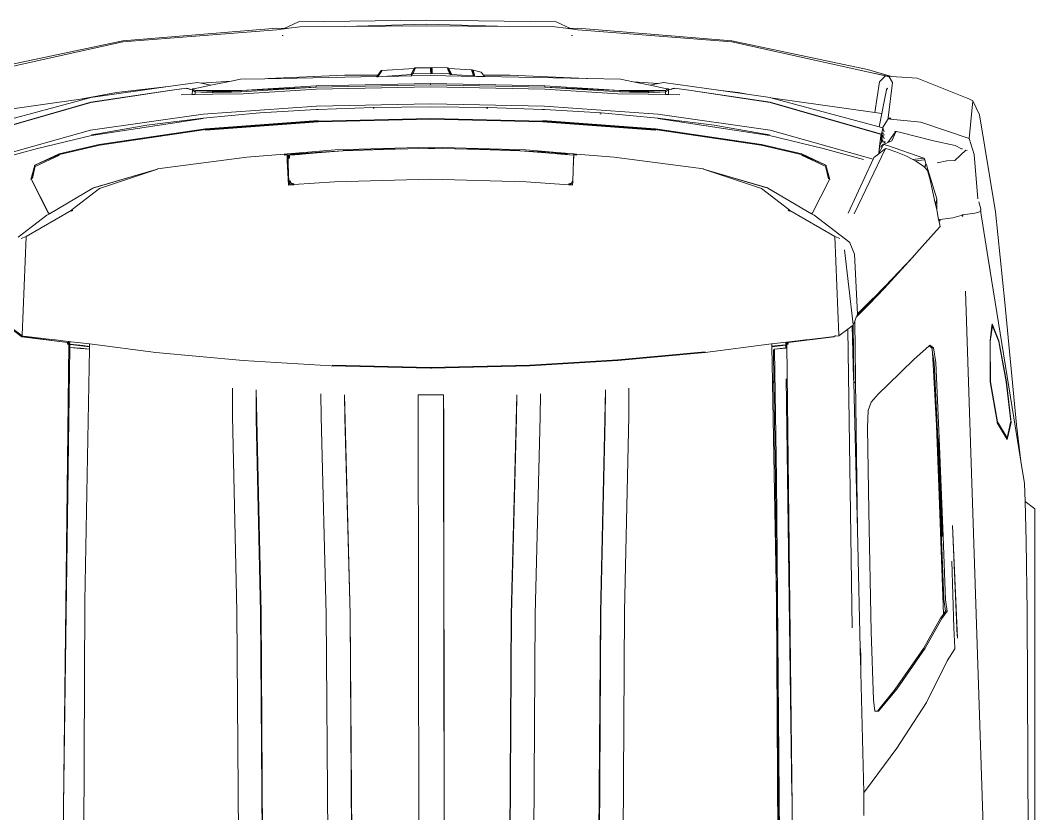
# Model space of a CAD drawing. Header units: millimetres. Extents: x 1010 to 1494, y -119 to 564.
# Drawn here: x 1310.582 to 1312.288, y 443.242 to 444.576 of the extents above; entities that cross this region are included whole.
import ezdxf

# ---------------------------------------------------------------- set-up
doc = ezdxf.new("R2010")
doc.units = ezdxf.units.MM
doc.layers.get('0').update_dxf_attribs({"lineweight": 9})
doc.layers.add('Edges', color=7, linetype='Continuous', lineweight=9)

# ---------------------------------------------------------------- blocks, each defined once
blk = doc.blocks.new('chevy tahoe pl')
at = {"layer": 'Edges'}
for p, q in [((231.787, 80.698), (229.885, 87.296)), ((229.893, 87.296), (231.795, 80.696)), ((230.273, 87.381), (232.064, 80.739)), ((231.982, 81.31), (231.126, 87.269)), ((228.335, 87.083), (230.136, 80.699)), ((233.533, 87.107), (235.371, 78.784)), ((233.73, 86.837), (235.434, 78.784)), ((228.4, 86.225), (229.058, 83.846)), ((218.514, 85.617), (217.878, 84.786)), ((218.568, 85.612), (217.932, 84.772)), ((223.794, 84.998), (225.094, 83.299)), ((217.878, 84.786), (217.551, 82.068)), ((217.829, 84.339), (217.551, 82.068)), ((217.901, 84.507), (217.724, 83.022)), ((217.901, 84.507), (217.829, 84.339)), ((217.832, 84.366), (217.829, 84.339)), ((217.868, 84.657), (217.832, 84.366)), ((217.832, 84.366), (217.903, 84.531)), ((217.868, 84.657), (217.926, 84.721)), ((217.903, 84.531), (217.901, 84.507)), ((217.926, 84.721), (217.903, 84.531)), ((217.932, 84.772), (217.926, 84.721)), ((217.973, 84.772), (223.838, 84.53)), ((223.838, 84.53), (223.704, 84.821)), ((225.381, 81.864), (223.838, 84.53)), ((227.162, 84.185), (225.226, 83.207)), ((225.23, 83.213), (227.16, 84.186)), ((227.16, 84.186), (227.167, 84.189)), ((227.171, 84.189), (227.162, 84.185)), ((227.167, 84.189), (227.207, 84.209)), ((227.167, 84.189), (227.171, 84.189)), ((227.207, 84.209), (228.06, 84.007)), ((227.214, 84.244), (228.06, 84.007)), ((227.918, 84.005), (227.27, 84.157)), ((227.986, 83.989), (227.918, 84.005)), ((228.654, 82.553), (227.986, 83.989)), ((228.023, 83.989), (227.986, 83.989)), ((228.06, 84.007), (228.023, 83.989)), ((228.042, 84.035), (228.06, 84.007)), ((228.06, 84.007), (228.726, 82.577)), ((228.696, 82.543), (228.06, 84.007)), ((229.058, 83.846), (229.828, 80.656)), ((225.094, 83.299), (225.183, 83.147)), ((225.183, 83.147), (225.226, 83.207)), ((225.183, 83.147), (226.702, 80.562)), ((225.198, 83.193), (225.208, 83.198)), ((225.23, 83.213), (225.208, 83.198)), ((225.226, 83.207), (225.208, 83.198)), ((225.226, 83.207), (225.23, 83.213)), ((217.695, 82.792), (217.605, 82.027)), ((217.695, 82.792), (217.724, 83.022)), ((228.696, 82.543), (229.252, 80.164)), ((229.291, 80.19), (228.726, 82.577)), ((190.016, 82.308), (178.874, 82.432)), ((217.425, 81.991), (178.886, 82.452)), ((217.241, 81.937), (190.016, 82.308)), ((217.195, 81.293), (217.241, 81.937)), ((217.209, 81.288), (217.254, 81.937)), ((217.241, 81.937), (217.254, 81.937)), ((217.254, 81.937), (217.418, 81.935)), ((217.325, 81.104), (217.416, 81.89)), ((217.445, 81.934), (217.357, 81.144)), ((217.416, 81.89), (217.421, 81.935)), ((217.418, 81.935), (217.421, 81.935)), ((217.421, 81.935), (217.445, 81.934)), ((217.425, 81.991), (217.435, 82.07)), ((217.428, 81.991), (217.425, 81.991)), ((217.428, 81.991), (217.437, 82.07)), ((217.452, 81.991), (217.428, 81.991)), ((217.435, 82.07), (217.437, 82.07)), ((217.435, 82.07), (217.542, 81.99)), ((217.437, 82.07), (217.461, 82.069)), ((217.445, 81.934), (217.534, 81.932)), ((217.452, 81.991), (217.461, 82.069)), ((217.54, 81.99), (217.452, 81.991)), ((217.461, 82.069), (217.549, 82.068)), ((217.605, 82.027), (217.469, 80.774)), ((217.534, 81.932), (217.542, 81.99)), ((217.54, 81.99), (217.542, 82.01)), ((217.542, 81.99), (217.54, 81.99)), ((217.551, 82.068), (217.542, 81.99)), ((217.542, 82.01), (217.549, 82.068)), ((217.549, 82.068), (217.551, 82.068)), ((217.586, 81.901), (217.595, 81.981)), ((217.615, 82.147), (217.595, 81.981)), ((225.323, 81.837), (225.381, 81.864)), ((225.365, 81.772), (225.381, 81.864)), ((225.423, 81.8), (225.381, 81.864)), ((217.138, 80.77), (217.195, 81.293)), ((217.209, 81.288), (217.152, 80.769)), ((225.365, 81.772), (225.323, 81.837)), ((225.365, 81.772), (225.423, 81.8)), ((225.423, 81.8), (226.686, 80.178)), ((232.369, 79.168), (231.982, 81.31)), ((232.064, 80.739), (231.982, 81.31)), ((202.204, 81.037), (187.112, 81.119)), ((202.204, 81.037), (217.138, 80.77)), ((217.468, 80.765), (216.951, 76.841)), ((217.152, 80.769), (217.138, 80.77)), ((217.284, 80.767), (217.152, 80.769)), ((217.284, 80.767), (217.325, 81.104)), ((217.312, 80.766), (217.284, 80.767)), ((217.312, 80.766), (217.357, 81.144)), ((217.348, 80.766), (217.312, 80.766)), ((217.459, 80.765), (217.348, 80.766)), ((217.468, 80.765), (217.459, 80.765)), ((217.469, 80.774), (217.468, 80.765)), ((229.828, 80.656), (230.821, 74.03)), ((229.938, 80.173), (229.853, 80.656)), ((229.938, 80.173), (229.866, 80.656)), ((231.077, 74.023), (230.136, 80.699)), ((232.483, 76.008), (231.787, 80.698)), ((231.795, 80.696), (232.49, 76.013)), ((232.064, 80.739), (232.076, 80.695)), ((232.723, 76.093), (232.076, 80.695)), ((226.686, 80.178), (227.832, 76.742)), ((227.731, 77.082), (226.702, 80.562)), ((226.717, 80.532), (226.702, 80.562)), ((226.718, 80.53), (226.717, 80.532)), ((227.731, 77.082), (226.718, 80.53)), ((229.252, 80.164), (230.167, 73.86)), ((230.214, 73.889), (229.291, 80.19)), ((229.291, 80.19), (230.21, 73.865)), ((230.433, 77.364), (229.938, 80.173)), ((232.723, 76.093), (232.369, 79.168)), ((235.371, 78.784), (236.086, 69.654)), ((235.434, 78.784), (236.179, 69.654)), ((227.832, 76.742), (227.731, 77.082)), ((230.851, 74.022), (230.433, 77.364)), ((216.949, 76.824), (216.466, 71.654)), ((216.951, 76.841), (216.949, 76.824)), ((227.832, 76.742), (227.832, 76.739)), ((227.833, 76.737), (227.832, 76.739)), ((227.833, 76.735), (227.833, 76.737)), ((227.833, 76.732), (227.833, 76.735)), ((228.539, 71.437), (227.833, 76.732)), ((232.622, 75.016), (232.483, 76.008)), ((232.49, 76.013), (232.63, 75.017)), ((232.967, 74.357), (232.723, 76.093)), ((232.245, 74.667), (232.227, 75.327)), ((232.512, 74.666), (232.245, 74.667)), ((232.25, 74.489), (232.245, 74.667)), ((232.512, 74.666), (232.409, 74.489)), ((232.488, 74.488), (232.591, 74.666)), ((232.517, 74.666), (232.512, 74.666)), ((232.517, 74.666), (232.541, 74.753)), ((232.532, 74.666), (232.517, 74.666)), ((232.599, 74.926), (232.532, 74.666)), ((232.537, 74.666), (232.532, 74.666)), ((232.637, 75.021), (232.537, 74.666)), ((232.591, 74.666), (232.537, 74.666)), ((232.541, 74.753), (232.599, 74.926)), ((232.541, 74.753), (232.572, 74.864)), ((232.572, 74.864), (232.598, 74.958)), ((232.572, 74.864), (232.602, 74.957)), ((232.591, 74.666), (232.597, 74.57)), ((232.592, 74.594), (232.591, 74.666)), ((232.598, 74.958), (232.614, 75.018)), ((232.598, 74.958), (232.602, 74.957)), ((232.599, 74.926), (232.63, 75.017)), ((232.599, 74.926), (232.611, 74.929)), ((232.602, 74.957), (232.622, 75.016)), ((232.614, 75.018), (232.622, 75.016)), ((232.63, 75.017), (232.637, 75.021)), ((232.409, 74.489), (232.25, 74.489)), ((232.279, 73.447), (232.25, 74.489)), ((232.409, 74.489), (232.341, 73.471)), ((232.488, 74.488), (232.409, 74.489)), ((232.421, 73.471), (232.488, 74.488)), ((232.487, 74.372), (232.483, 73.452)), ((232.488, 74.488), (232.487, 74.387)), ((232.489, 74.387), (232.487, 74.387)), ((232.487, 74.387), (232.488, 74.384)), ((232.487, 74.372), (232.488, 74.384)), ((232.597, 74.57), (232.592, 74.594)), ((232.802, 73.566), (232.597, 74.57)), ((232.923, 74.145), (232.802, 73.566)), ((232.967, 74.357), (232.923, 74.145)), ((233.047, 72.371), (232.923, 74.145)), ((230.132, 73.857), (230.128, 73.889)), ((230.638, 67.207), (230.132, 73.857)), ((230.167, 73.86), (230.673, 67.208)), ((230.21, 73.865), (230.716, 67.21)), ((231.156, 70.668), (230.851, 74.022)), ((231.559, 67.304), (231.077, 74.023)), ((232.291, 71.658), (232.279, 73.447)), ((232.341, 73.471), (232.421, 73.471)), ((232.341, 73.471), (232.403, 71.771)), ((232.421, 73.471), (232.403, 71.771)), ((232.482, 71.77), (232.421, 73.471)), ((232.482, 71.77), (232.483, 73.452)), ((233.047, 72.371), (232.802, 73.566)), ((213.163, 72.276), (201.598, 72.026)), ((213.163, 72.276), (214.833, 72.281)), ((233.162, 71.811), (233.047, 72.371)), ((201.598, 72.026), (186.57, 71.923)), ((216.466, 71.654), (216.158, 66.43)), ((232.569, 67.323), (232.291, 71.658)), ((232.482, 71.77), (232.403, 71.771)), ((232.403, 71.771), (232.68, 67.325)), ((232.68, 67.325), (232.482, 71.77)), ((232.759, 67.325), (232.482, 71.77)), ((233.189, 70.359), (233.162, 71.811)), ((228.718, 69.212), (228.539, 71.437)), ((201.528, 70.589), (186.55, 70.486)), ((186.562, 70.519), (201.539, 70.622)), ((201.528, 70.589), (214.726, 70.88)), ((201.539, 70.622), (213.022, 70.874)), ((213.022, 70.874), (214.726, 70.88)), ((231.361, 67.307), (231.156, 70.668)), ((233.203, 70.166), (233.189, 70.359)), ((233.312, 63.73), (233.189, 70.359)), ((233.399, 65.637), (233.203, 70.166)), ((235.766, 69.312), (235.732, 69.313)), ((235.732, 69.305), (235.765, 69.305)), ((235.765, 69.303), (235.732, 69.303)), ((236.181, 68.934), (236.086, 69.654)), ((236.163, 69.335), (236.179, 69.654)), ((236.169, 69.213), (236.163, 69.335)), ((236.567, 68.368), (236.169, 69.213)), ((236.181, 68.934), (236.169, 69.213)), ((226.883, 68.971), (228.338, 69.031)), ((226.892, 68.841), (226.883, 68.971)), ((227.056, 68.956), (226.889, 68.886)), ((226.89, 68.871), (226.904, 68.87)), ((226.904, 68.87), (226.892, 68.841)), ((226.895, 68.784), (226.892, 68.841)), ((226.904, 68.87), (226.895, 68.784)), ((226.903, 68.672), (226.895, 68.784)), ((226.991, 68.798), (226.903, 68.672)), ((226.905, 68.638), (226.903, 68.672)), ((226.904, 68.87), (227.056, 68.956)), ((227.122, 68.939), (226.904, 68.87)), ((226.954, 68.635), (226.905, 68.638)), ((227.068, 66.224), (226.905, 68.638)), ((226.991, 68.798), (226.954, 68.635)), ((226.991, 68.798), (227.122, 68.939)), ((227.131, 68.855), (226.991, 68.798)), ((227.036, 68.949), (227.056, 68.956)), ((227.056, 68.956), (227.268, 68.964)), ((227.122, 68.939), (227.056, 68.956)), ((227.473, 68.954), (227.122, 68.939)), ((227.122, 68.939), (227.131, 68.855)), ((227.584, 68.993), (227.256, 68.979)), ((227.587, 68.987), (227.261, 68.973)), ((227.414, 68.972), (227.268, 68.964)), ((227.372, 68.967), (227.268, 68.964)), ((227.272, 68.96), (227.372, 68.967)), ((227.414, 68.972), (227.372, 68.967)), ((227.598, 68.97), (227.372, 68.967)), ((227.414, 68.972), (228.241, 69.008)), ((227.473, 68.954), (228.253, 68.983)), ((228.056, 69.014), (228.044, 69.013)), ((228.234, 69.022), (228.056, 69.014)), ((228.184, 69.014), (228.057, 69.008)), ((228.105, 68.99), (228.157, 68.994)), ((228.237, 69.016), (228.184, 69.014)), ((228.237, 69.016), (228.234, 69.022)), ((228.234, 69.022), (228.339, 69.021)), ((228.339, 69.021), (228.237, 69.016)), ((228.241, 69.008), (228.237, 69.016)), ((228.34, 69.013), (228.241, 69.008)), ((228.253, 68.983), (228.248, 68.993)), ((228.344, 68.987), (228.253, 68.983)), ((228.338, 69.031), (228.421, 69.035)), ((228.338, 69.031), (228.339, 69.021)), ((228.339, 69.021), (228.362, 69.022)), ((228.339, 69.021), (228.34, 69.013)), ((228.366, 69.014), (228.34, 69.013)), ((228.343, 68.992), (228.344, 68.987)), ((228.379, 68.988), (228.344, 68.987)), ((228.421, 69.035), (228.362, 69.022)), ((228.366, 69.014), (228.362, 69.022)), ((228.362, 69.022), (228.388, 69.015)), ((228.417, 69.016), (228.366, 69.014)), ((228.379, 68.988), (228.377, 68.992)), ((228.392, 69.015), (228.379, 69.033)), ((228.438, 68.99), (228.379, 68.988)), ((228.411, 68.989), (228.409, 68.992)), ((228.418, 69.016), (228.416, 69.035)), ((228.595, 69.025), (228.417, 69.016)), ((228.437, 69.008), (228.417, 69.016)), ((228.42, 68.99), (228.42, 68.992)), ((228.421, 69.035), (228.436, 69.035)), ((228.424, 69.013), (228.595, 69.025)), ((228.424, 68.99), (228.424, 68.992)), ((228.427, 69.012), (228.431, 69.035)), ((228.436, 69.035), (228.446, 69.036)), ((228.437, 69.008), (228.436, 69.035)), ((228.451, 69.002), (228.437, 69.008)), ((228.438, 68.99), (228.438, 68.992)), ((228.475, 68.992), (228.438, 68.99)), ((228.539, 68.999), (228.442, 69.005)), ((228.446, 69.036), (228.474, 69.037)), ((228.446, 69.036), (228.451, 69.002)), ((228.475, 68.992), (228.451, 69.002)), ((228.485, 68.986), (228.46, 69.036)), ((228.466, 68.992), (228.467, 68.991)), ((228.474, 69.037), (228.669, 69.045)), ((228.474, 69.037), (228.479, 68.985)), ((228.475, 68.992), (228.595, 69.025)), ((228.653, 68.999), (228.475, 68.992)), ((228.475, 68.984), (228.475, 68.992)), ((228.475, 68.989), (228.485, 68.986)), ((228.479, 68.985), (228.475, 68.984)), ((228.48, 68.897), (228.475, 68.984)), ((228.485, 68.986), (228.479, 68.985)), ((228.479, 68.985), (228.486, 68.897)), ((228.48, 68.897), (228.653, 68.999)), ((228.486, 68.897), (228.48, 68.897)), ((228.484, 69.037), (228.485, 68.986)), ((228.485, 68.986), (228.498, 69.015)), ((228.496, 68.898), (228.485, 68.986)), ((228.512, 68.923), (228.485, 68.986)), ((228.496, 68.898), (228.486, 68.897)), ((228.584, 68.9), (228.496, 68.898)), ((228.539, 68.999), (228.595, 69.025)), ((228.539, 68.999), (228.581, 68.962)), ((228.581, 68.962), (228.595, 69.025)), ((228.623, 68.968), (228.581, 68.962)), ((228.584, 68.9), (228.581, 68.962)), ((228.581, 68.962), (228.604, 68.901)), ((228.604, 68.901), (228.584, 68.9)), ((228.653, 68.999), (228.595, 69.025)), ((228.681, 68.942), (228.595, 69.025)), ((228.623, 68.968), (228.595, 69.025)), ((228.632, 68.901), (228.604, 68.901)), ((228.681, 68.942), (228.623, 68.968)), ((228.623, 68.968), (228.632, 68.901)), ((228.657, 68.902), (228.632, 68.901)), ((228.657, 68.902), (228.653, 68.999)), ((228.684, 68.848), (228.653, 68.999)), ((228.681, 68.942), (228.653, 68.999)), ((228.718, 69.212), (228.656, 69.207)), ((228.669, 69.051), (228.656, 69.207)), ((228.669, 68.664), (228.657, 68.902)), ((228.684, 68.848), (228.657, 68.902)), ((228.669, 69.045), (228.718, 69.212)), ((228.669, 69.051), (228.731, 69.05)), ((228.669, 69.045), (228.669, 69.051)), ((228.669, 69.045), (228.731, 69.05)), ((228.676, 68.582), (228.669, 68.664)), ((228.684, 68.848), (228.681, 68.942)), ((228.703, 68.768), (228.681, 68.942)), ((228.726, 68.496), (228.703, 68.768)), ((228.706, 68.578), (228.703, 68.768)), ((228.718, 69.212), (228.731, 69.05)), ((228.731, 69.05), (228.792, 68.3)), ((236.265, 68.296), (236.181, 68.934)), ((228.676, 68.582), (228.677, 68.581)), ((228.698, 68.3), (228.676, 68.582)), ((228.688, 68.48), (228.685, 68.465)), ((228.694, 68.417), (228.688, 68.419)), ((228.699, 68.364), (228.691, 68.386)), ((228.693, 68.579), (228.706, 68.578)), ((228.706, 68.578), (228.696, 68.527)), ((228.698, 68.3), (228.706, 68.3)), ((228.709, 68.16), (228.698, 68.3)), ((228.699, 68.287), (228.707, 68.287)), ((228.716, 68.411), (228.704, 68.414)), ((228.73, 68.432), (228.706, 68.578)), ((228.714, 68.221), (228.706, 68.191)), ((228.719, 68.316), (228.709, 68.34)), ((228.72, 68.161), (228.709, 68.161)), ((228.709, 68.16), (228.796, 67.268)), ((228.712, 68.3), (228.719, 68.3)), ((228.713, 68.287), (228.719, 68.286)), ((228.72, 68.246), (228.716, 68.231)), ((228.722, 68.161), (228.721, 68.161)), ((228.726, 68.496), (228.73, 68.432)), ((228.732, 68.406), (228.727, 68.408)), ((228.734, 68.406), (228.73, 68.432)), ((228.733, 68.367), (228.734, 68.381)), ((228.738, 68.357), (228.734, 68.406)), ((228.734, 68.398), (228.734, 68.406)), ((228.738, 68.357), (228.741, 68.3)), ((228.74, 68.3), (228.741, 68.3)), ((228.741, 68.3), (228.748, 68.243)), ((228.743, 68.3), (228.792, 68.3)), ((228.748, 68.243), (228.754, 68.18)), ((228.754, 68.18), (228.75, 68.174)), ((228.841, 67.129), (228.754, 68.18)), ((228.792, 68.3), (228.811, 68.06)), ((228.812, 68.05), (228.811, 68.06)), ((228.961, 66.195), (228.812, 68.05)), ((236.265, 68.296), (236.284, 65.62)), ((236.567, 68.368), (236.654, 60.776)), ((213.141, 67.018), (201.426, 66.718)), ((213.141, 67.018), (214.5, 67.036)), ((228.796, 67.268), (228.902, 65.74)), ((228.919, 65.725), (228.841, 67.129)), ((230.796, 60.54), (230.638, 67.207)), ((230.673, 67.208), (230.831, 60.54)), ((231.363, 67.286), (231.361, 67.307)), ((231.365, 67.192), (231.363, 67.286)), ((231.481, 63.942), (231.365, 67.192)), ((231.697, 60.54), (231.559, 67.304)), ((232.707, 60.54), (232.569, 67.323)), ((232.759, 67.325), (232.68, 67.325)), ((232.68, 67.325), (232.818, 60.54)), ((232.897, 60.54), (232.759, 67.325)), ((201.426, 66.718), (186.58, 66.623)), ((216.158, 66.43), (216.024, 60.539)), ((216.065, 60.539), (216.199, 66.379)), ((227.232, 60.539), (227.068, 66.224)), ((201.388, 65.294), (214.443, 65.631)), ((201.401, 65.311), (213.087, 65.613)), ((213.087, 65.613), (214.443, 65.631)), ((228.902, 65.74), (228.998, 63.331)), ((228.921, 65.716), (228.919, 65.725)), ((228.919, 65.725), (228.986, 63.884)), ((228.921, 65.716), (228.986, 63.884)), ((229.12, 60.539), (228.961, 66.195)), ((233.399, 65.637), (233.399, 63.667)), ((236.42, 60.776), (236.284, 65.62)), ((236.284, 65.62), (236.317, 60.776)), ((201.388, 65.294), (186.576, 65.2)), ((186.589, 65.218), (201.401, 65.311)), ((229.006, 63.334), (228.986, 63.884)), ((231.442, 63.874), (231.44, 63.942)), ((231.52, 60.54), (231.481, 63.942)), ((229.021, 61.908), (228.998, 63.331)), ((229.009, 63.062), (229.005, 63.333)), ((229.009, 63.062), (229.006, 63.334)), ((233.292, 63.669), (233.296, 63.707)), ((233.305, 63.671), (233.292, 63.669)), ((233.297, 63.715), (233.294, 63.715)), ((233.295, 63.724), (233.297, 63.715)), ((233.297, 63.715), (233.296, 63.707)), ((233.668, 63.47), (233.297, 63.715)), ((233.297, 63.715), (233.305, 63.671)), ((233.297, 63.715), (233.666, 63.448)), ((233.304, 63.736), (233.312, 63.73)), ((233.305, 63.671), (233.444, 61.683)), ((233.665, 63.426), (233.305, 63.671)), ((233.305, 63.671), (233.666, 63.448)), ((233.312, 63.73), (233.399, 63.667)), ((233.399, 63.667), (233.668, 63.47)), ((233.666, 63.448), (233.665, 63.426)), ((233.674, 63.419), (233.665, 63.426)), ((233.668, 63.47), (233.666, 63.448)), ((233.666, 63.448), (233.673, 63.443)), ((233.673, 63.443), (233.668, 63.47)), ((233.679, 63.416), (233.673, 63.443)), ((233.673, 63.443), (233.674, 63.419)), ((233.679, 63.416), (233.674, 63.419)), ((233.796, 61.512), (233.679, 63.416)), ((229.046, 60.673), (229.009, 63.062)), ((233.35, 61.667), (233.322, 63.17)), ((229.021, 61.908), (229.016, 62.307)), ((229.043, 60.48), (229.021, 61.908)), ((233.35, 61.667), (233.379, 61.652)), ((233.37, 60.54), (233.35, 61.667)), ((233.382, 61.653), (233.35, 61.667)), ((233.399, 61.668), (233.36, 61.688)), ((233.399, 61.668), (233.399, 61.659)), ((233.411, 61.663), (233.399, 61.668)), ((233.444, 61.683), (233.431, 61.67)), ((233.431, 61.67), (233.448, 61.66)), ((233.444, 61.683), (233.69, 61.563)), ((233.444, 61.683), (233.448, 61.66)), ((233.561, 61.616), (233.444, 61.683)), ((233.448, 61.66), (233.475, 61.646)), ((233.448, 61.66), (233.474, 61.66)), ((233.453, 61.642), (233.448, 61.66)), ((233.476, 61.63), (233.453, 61.642)), ((233.46, 61.611), (233.453, 61.642)), ((233.478, 61.612), (233.458, 61.621)), ((233.46, 61.611), (233.479, 61.602)), ((233.467, 61.582), (233.46, 61.611)), ((233.467, 61.582), (233.48, 61.585)), ((233.467, 61.582), (233.48, 61.576)), ((233.474, 61.66), (233.475, 61.646)), ((233.474, 61.66), (233.691, 61.55)), ((233.475, 61.646), (233.476, 61.63)), ((233.476, 61.63), (233.479, 61.602)), ((233.479, 61.602), (233.48, 61.585)), ((233.48, 61.585), (233.831, 61.432)), ((233.48, 61.585), (233.48, 61.576)), ((233.48, 61.576), (233.505, 60.526)), ((233.69, 61.563), (233.691, 61.55)), ((233.69, 61.563), (233.74, 61.539)), ((233.691, 61.55), (233.741, 61.525)), ((233.741, 61.525), (233.74, 61.539)), ((233.74, 61.539), (233.779, 61.52)), ((233.741, 61.525), (233.78, 61.504)), ((233.78, 61.504), (233.779, 61.52)), ((233.779, 61.52), (233.796, 61.512)), ((233.78, 61.504), (233.796, 61.497)), ((233.796, 61.497), (233.796, 61.512)), ((233.798, 61.496), (233.796, 61.512)), ((233.796, 61.497), (233.826, 61.481)), ((233.831, 61.432), (233.826, 61.481)), ((233.831, 61.432), (233.837, 60.528)), ((186.592, 61.222), (214.446, 61.277)), ((214.443, 59.763), (214.446, 61.277)), ((216.025, 60.475), (216.024, 60.539)), ((216.025, 60.475), (216.158, 54.649)), ((216.199, 54.664), (216.065, 60.539)), ((227.068, 54.855), (227.232, 60.539)), ((228.961, 54.884), (229.12, 60.539)), ((229.046, 60.287), (229.009, 57.898)), ((229.043, 60.48), (229.021, 59.052)), ((229.046, 60.653), (229.046, 60.673)), ((229.046, 60.653), (229.049, 60.48)), ((229.051, 60.48), (229.046, 60.653)), ((229.049, 60.48), (229.046, 60.307)), ((229.051, 60.48), (229.046, 60.307)), ((229.046, 60.307), (229.046, 60.287)), ((230.638, 53.872), (230.796, 60.54)), ((230.831, 60.54), (230.673, 53.871)), ((231.481, 57.137), (231.52, 60.54)), ((231.559, 53.775), (231.697, 60.54)), ((232.569, 53.756), (232.707, 60.54)), ((232.818, 60.54), (232.68, 53.754)), ((232.759, 53.754), (232.897, 60.54)), ((232.897, 60.54), (232.818, 60.54)), ((232.902, 60.54), (232.897, 60.54)), ((233.32, 57.81), (233.37, 60.54)), ((233.492, 60.437), (233.47, 59.439)), ((233.49, 60.437), (233.47, 59.439)), ((233.505, 60.437), (233.485, 59.445)), ((233.491, 60.517), (233.49, 60.437)), ((233.705, 60.474), (233.49, 60.453)), ((233.49, 60.437), (233.492, 60.437)), ((233.492, 60.523), (233.491, 60.517)), ((233.689, 60.515), (233.491, 60.517)), ((233.491, 60.493), (233.714, 60.515)), ((233.705, 60.474), (233.491, 60.477)), ((233.492, 60.523), (233.505, 60.526)), ((233.492, 60.523), (233.492, 60.443)), ((233.505, 60.446), (233.492, 60.443)), ((233.492, 60.443), (233.492, 60.437)), ((233.492, 60.437), (233.505, 60.437)), ((233.505, 60.526), (233.689, 60.527)), ((233.505, 60.526), (233.837, 60.488)), ((233.505, 60.526), (233.505, 60.486)), ((233.837, 60.488), (233.505, 60.446)), ((233.837, 60.488), (233.505, 60.486)), ((233.505, 60.486), (233.505, 60.446)), ((233.7, 60.447), (233.505, 60.446)), ((233.505, 60.446), (233.505, 60.437)), ((233.689, 60.527), (233.689, 60.515)), ((233.689, 60.527), (233.714, 60.527)), ((233.714, 60.515), (233.689, 60.515)), ((233.689, 60.515), (233.689, 60.509)), ((233.689, 60.509), (233.718, 60.509)), ((233.689, 60.509), (233.689, 60.469)), ((233.7, 60.447), (233.689, 60.469)), ((233.798, 60.447), (233.7, 60.447)), ((233.705, 60.474), (233.714, 60.515)), ((233.705, 60.447), (233.705, 60.474)), ((233.714, 60.527), (233.819, 60.528)), ((233.714, 60.527), (233.714, 60.515)), ((233.718, 60.513), (233.714, 60.515)), ((233.798, 60.447), (233.799, 60.45)), ((233.837, 60.448), (233.798, 60.447)), ((233.799, 60.45), (233.819, 60.49)), ((233.799, 60.45), (233.837, 60.45)), ((233.819, 60.528), (233.819, 60.49)), ((233.819, 60.528), (233.837, 60.528)), ((233.833, 59.544), (233.85, 60.448)), ((233.837, 60.528), (233.837, 60.488)), ((233.837, 60.488), (233.85, 60.448)), ((233.837, 60.448), (233.837, 60.45)), ((233.837, 60.45), (233.85, 60.448)), ((233.85, 60.448), (233.837, 60.448)), ((236.284, 55.867), (236.42, 60.776)), ((236.317, 60.776), (236.284, 55.867)), ((236.654, 60.776), (236.567, 53.082)), ((181.679, 59.717), (212.788, 59.749)), ((213.087, 59.758), (186.589, 59.72)), ((212.788, 59.749), (214.443, 59.763)), ((213.087, 59.758), (214.443, 59.763)), ((229.021, 59.052), (228.998, 57.629)), ((229.016, 58.653), (229.021, 59.052)), ((233.447, 59.28), (233.362, 58.04)), ((233.438, 59.316), (233.434, 59.288)), ((233.447, 59.28), (233.434, 59.288)), ((233.441, 59.343), (233.438, 59.316)), ((233.438, 59.316), (233.453, 59.323)), ((233.441, 59.343), (233.481, 59.357)), ((233.442, 59.351), (233.441, 59.343)), ((233.469, 59.365), (233.442, 59.351)), ((233.443, 59.36), (233.442, 59.351)), ((233.469, 59.365), (233.443, 59.36)), ((233.447, 59.28), (233.799, 59.457)), ((233.453, 59.323), (233.447, 59.28)), ((233.454, 59.33), (233.453, 59.323)), ((233.454, 59.33), (233.48, 59.343)), ((233.48, 59.335), (233.454, 59.33)), ((233.47, 59.439), (233.469, 59.385)), ((233.469, 59.385), (233.484, 59.391)), ((233.483, 59.387), (233.469, 59.365)), ((233.469, 59.385), (233.469, 59.365)), ((233.482, 59.369), (233.469, 59.365)), ((233.47, 59.439), (233.485, 59.445)), ((233.802, 59.484), (233.48, 59.335)), ((233.481, 59.357), (233.48, 59.343)), ((233.48, 59.343), (233.48, 59.335)), ((233.482, 59.369), (233.481, 59.357)), ((233.483, 59.387), (233.482, 59.369)), ((233.483, 59.387), (233.697, 59.483)), ((233.483, 59.387), (233.619, 59.43)), ((233.484, 59.391), (233.483, 59.387)), ((233.485, 59.445), (233.484, 59.391)), ((233.695, 59.464), (233.619, 59.43)), ((233.619, 59.43), (233.695, 59.454)), ((233.697, 59.483), (233.695, 59.464)), ((233.695, 59.454), (233.744, 59.47)), ((233.695, 59.464), (233.695, 59.454)), ((233.697, 59.483), (233.746, 59.505)), ((233.711, 58.102), (233.799, 59.457)), ((233.744, 59.47), (233.746, 59.505)), ((233.744, 59.47), (233.751, 59.472)), ((233.746, 59.505), (233.786, 59.523)), ((233.751, 59.472), (233.784, 59.488)), ((233.751, 59.472), (233.803, 59.488)), ((233.784, 59.488), (233.786, 59.523)), ((233.784, 59.488), (233.804, 59.497)), ((233.786, 59.523), (233.802, 59.53)), ((233.799, 59.457), (233.802, 59.484)), ((233.802, 59.53), (233.803, 59.531)), ((233.802, 59.53), (233.804, 59.497)), ((233.83, 59.497), (233.802, 59.484)), ((233.803, 59.531), (233.828, 59.542)), ((233.803, 59.531), (233.804, 59.497)), ((233.803, 59.488), (233.804, 59.497)), ((233.803, 59.488), (233.83, 59.497)), ((233.804, 59.497), (233.83, 59.497)), ((233.828, 59.542), (233.833, 59.544)), ((233.828, 59.542), (233.83, 59.497)), ((233.83, 59.497), (233.833, 59.544)), ((229.005, 57.626), (229.009, 57.898)), ((229.009, 57.898), (229.006, 57.626)), ((233.311, 57.341), (233.32, 57.81)), ((233.347, 57.913), (233.32, 57.81)), ((233.336, 57.934), (233.349, 58.042)), ((233.347, 57.913), (233.336, 57.934)), ((233.701, 58.014), (233.347, 57.913)), ((233.354, 57.976), (233.347, 57.913)), ((233.362, 58.04), (233.349, 58.042)), ((233.591, 58.06), (233.354, 57.976)), ((233.354, 57.976), (233.706, 58.058)), ((233.362, 58.04), (233.354, 57.976)), ((233.354, 57.976), (233.587, 58.001)), ((233.573, 57.522), (233.701, 58.014)), ((233.591, 58.06), (233.587, 58.001)), ((233.587, 58.001), (233.626, 58.006)), ((233.649, 58.08), (233.591, 58.06)), ((233.628, 58.028), (233.626, 58.006)), ((233.626, 58.006), (233.629, 58.006)), ((233.629, 58.006), (233.649, 58.08)), ((233.629, 58.006), (233.669, 58.01)), ((233.692, 58.096), (233.649, 58.08)), ((233.669, 58.01), (233.692, 58.096)), ((233.669, 58.01), (233.701, 58.014)), ((233.7, 58.098), (233.692, 58.096)), ((233.711, 58.102), (233.7, 58.098)), ((233.7, 58.098), (233.701, 58.014)), ((233.701, 58.014), (233.706, 58.058)), ((233.706, 58.058), (233.711, 58.102)), ((228.998, 57.629), (228.902, 55.219)), ((229.006, 57.626), (228.986, 57.076)), ((231.44, 57.137), (231.442, 57.205)), ((233.198, 51.224), (233.311, 57.341)), ((233.311, 57.341), (233.399, 57.401)), ((233.399, 57.401), (233.573, 57.522)), ((233.399, 57.401), (233.399, 55.814)), ((228.919, 55.235), (228.986, 57.076)), ((228.921, 55.244), (228.986, 57.076)), ((231.365, 53.887), (231.481, 57.137)), ((186.576, 55.844), (201.388, 55.749)), ((201.401, 55.732), (186.589, 55.826)), ((201.388, 55.749), (214.443, 55.412)), ((213.087, 55.431), (201.401, 55.732)), ((214.443, 55.412), (213.087, 55.431)), ((233.203, 51.284), (233.399, 55.814)), ((236.284, 55.867), (236.265, 53.154)), ((227.068, 54.855), (226.897, 52.322)), ((228.902, 55.219), (228.796, 53.692)), ((228.961, 54.884), (228.812, 53.029)), ((228.919, 55.235), (228.849, 53.984)), ((228.921, 55.244), (228.919, 55.235)), ((186.58, 54.42), (201.426, 54.325)), ((201.426, 54.325), (213.141, 54.026)), ((216.158, 54.649), (216.467, 49.425)), ((216.507, 49.426), (216.2, 54.65)), ((228.879, 54.633), (228.884, 54.738)), ((214.5, 54.007), (213.141, 54.026)), ((228.709, 52.797), (228.796, 53.692)), ((228.782, 53.118), (228.842, 53.839)), ((228.842, 53.839), (228.849, 53.984)), ((230.132, 47.222), (230.638, 53.872)), ((230.673, 53.871), (230.167, 47.219)), ((230.716, 53.869), (230.21, 47.214)), ((231.077, 47.056), (231.559, 53.775)), ((231.156, 50.411), (231.361, 53.772)), ((231.361, 53.772), (231.363, 53.793)), ((231.363, 53.793), (231.365, 53.887)), ((232.291, 49.421), (232.569, 53.756)), ((232.68, 53.754), (232.403, 49.308)), ((232.482, 49.309), (232.68, 53.754)), ((232.482, 49.309), (232.759, 53.754)), ((232.68, 53.754), (232.759, 53.754)), ((228.755, 52.8), (228.781, 53.103)), ((228.781, 53.103), (228.782, 53.118)), ((228.792, 52.779), (228.811, 53.019)), ((228.811, 53.019), (228.812, 53.029)), ((236.169, 52.237), (236.567, 53.082)), ((236.181, 52.516), (236.265, 53.154)), ((228.709, 52.797), (228.669, 52.284)), ((228.717, 52.727), (228.716, 52.729)), ((228.722, 52.8), (228.72, 52.799)), ((228.722, 52.779), (228.72, 52.779)), ((228.725, 52.461), (228.722, 52.412)), ((228.725, 52.461), (228.73, 52.504)), ((228.73, 52.504), (228.738, 52.603)), ((228.731, 52.029), (228.792, 52.779)), ((228.738, 52.603), (228.748, 52.717)), ((228.748, 52.764), (228.755, 52.8)), ((228.754, 52.78), (228.748, 52.717)), ((228.754, 52.78), (228.749, 52.779)), ((228.755, 52.8), (228.751, 52.8)), ((228.754, 52.78), (228.755, 52.8)), ((228.792, 52.779), (228.754, 52.78)), ((236.086, 51.796), (236.181, 52.516)), ((236.169, 52.237), (236.181, 52.516)), ((226.883, 52.116), (226.884, 52.12)), ((226.883, 52.116), (226.893, 52.116)), ((226.883, 52.114), (226.883, 52.116)), ((226.895, 52.111), (226.883, 52.114)), ((226.883, 52.108), (226.883, 52.114)), ((226.897, 52.107), (226.883, 52.108)), ((226.884, 52.122), (226.885, 52.135)), ((226.884, 52.122), (226.89, 52.122)), ((226.884, 52.12), (226.884, 52.122)), ((226.884, 52.12), (226.893, 52.116)), ((226.885, 52.135), (226.891, 52.223)), ((226.89, 52.122), (226.885, 52.135)), ((226.89, 52.122), (226.901, 52.121)), ((226.893, 52.116), (226.89, 52.122)), ((226.891, 52.223), (226.896, 52.299)), ((226.891, 52.223), (226.901, 52.121)), ((226.893, 52.116), (226.902, 52.112)), ((226.893, 52.116), (226.902, 52.116)), ((226.895, 52.111), (226.893, 52.116)), ((226.902, 52.11), (226.895, 52.111)), ((226.897, 52.107), (226.895, 52.111)), ((226.896, 52.299), (226.897, 52.322)), ((226.991, 52.162), (226.896, 52.299)), ((226.954, 52.325), (226.897, 52.322)), ((226.903, 52.107), (226.897, 52.107)), ((226.901, 52.121), (226.902, 52.116)), ((226.902, 52.116), (226.902, 52.112)), ((226.902, 52.112), (226.902, 52.11)), ((226.902, 52.11), (226.903, 52.107)), ((227.048, 52.101), (226.903, 52.107)), ((226.954, 52.325), (226.991, 52.162)), ((226.991, 52.162), (227.131, 52.104)), ((226.991, 52.162), (227.048, 52.101)), ((227.13, 52.098), (227.048, 52.101)), ((227.131, 52.104), (227.13, 52.098)), ((227.13, 52.098), (228.338, 52.048)), ((228.111, 52.063), (228.234, 52.057)), ((228.251, 52.057), (228.234, 52.057)), ((228.339, 52.053), (228.338, 52.048)), ((228.421, 52.044), (228.338, 52.048)), ((228.379, 52.046), (228.383, 52.051)), ((228.391, 52.051), (228.421, 52.044)), ((228.416, 52.044), (228.417, 52.049)), ((228.436, 52.044), (228.421, 52.044)), ((228.431, 52.044), (228.43, 52.049)), ((228.436, 52.044), (228.436, 52.049)), ((228.446, 52.043), (228.436, 52.044)), ((228.446, 52.048), (228.446, 52.043)), ((228.474, 52.042), (228.446, 52.043)), ((228.46, 52.043), (228.462, 52.047)), ((228.475, 52.047), (228.474, 52.042)), ((228.489, 52.041), (228.474, 52.042)), ((228.48, 52.047), (228.656, 52.039)), ((228.48, 52.047), (228.489, 52.041)), ((228.484, 52.046), (228.484, 52.042)), ((228.669, 52.034), (228.489, 52.041)), ((228.539, 49.642), (228.718, 51.867)), ((228.669, 52.284), (228.656, 52.039)), ((228.656, 52.039), (228.683, 52.095)), ((228.656, 52.039), (228.656, 52.035)), ((228.656, 51.872), (228.667, 52.003)), ((228.656, 51.872), (228.718, 51.867)), ((228.664, 51.974), (228.68, 52.007)), ((228.68, 52.007), (228.666, 51.995)), ((228.667, 52.003), (228.669, 52.028)), ((228.68, 52.007), (228.667, 52.003)), ((228.731, 52.029), (228.669, 52.034)), ((228.669, 52.028), (228.669, 52.034)), ((228.718, 51.867), (228.669, 52.034)), ((228.681, 52.028), (228.669, 52.028)), ((228.669, 52.028), (228.669, 52.026)), ((228.683, 52.095), (228.671, 52.037)), ((228.681, 52.028), (228.68, 52.007)), ((228.68, 52.007), (228.683, 52.028)), ((228.683, 52.028), (228.681, 52.028)), ((228.683, 52.095), (228.682, 52.067)), ((228.731, 52.029), (228.683, 52.028)), ((228.731, 52.029), (228.718, 51.867)), ((236.086, 51.796), (235.371, 42.666)), ((236.179, 51.796), (235.434, 42.666)), ((235.732, 52.148), (235.765, 52.147)), ((235.765, 52.145), (235.732, 52.146)), ((235.732, 52.138), (235.766, 52.138)), ((236.163, 52.116), (236.169, 52.237)), ((236.179, 51.796), (236.163, 52.116)), ((233.162, 49.268), (233.198, 51.224)), ((233.198, 51.224), (233.203, 51.284)), ((186.55, 50.558), (201.528, 50.454)), ((201.539, 50.421), (186.562, 50.524)), ((201.528, 50.454), (214.726, 50.163)), ((213.022, 50.169), (201.539, 50.421)), ((214.726, 50.163), (213.022, 50.169)), ((230.851, 47.057), (231.156, 50.411)), ((231.106, 50.411), (231.112, 50.495)), ((216.467, 49.425), (216.951, 44.238)), ((216.99, 44.238), (216.508, 49.423)), ((227.833, 44.346), (228.539, 49.642)), ((232.279, 47.632), (232.291, 49.421)), ((186.57, 49.121), (201.598, 49.017)), ((201.598, 49.017), (213.163, 48.767)), ((214.833, 48.763), (213.163, 48.767)), ((232.403, 49.308), (232.341, 47.608)), ((232.403, 49.308), (232.482, 49.309)), ((232.403, 49.308), (232.421, 47.608)), ((232.421, 47.608), (232.482, 49.309)), ((232.483, 47.627), (232.482, 49.309)), ((233.008, 48.514), (233.162, 49.268)), ((232.802, 47.513), (233.008, 48.514)), ((232.903, 47.029), (233.008, 48.514)), ((232.25, 46.59), (232.279, 47.632)), ((232.341, 47.608), (232.409, 46.59)), ((232.421, 47.608), (232.341, 47.608)), ((232.488, 46.591), (232.421, 47.608)), ((232.483, 47.627), (232.487, 46.707)), ((230.167, 47.219), (229.252, 40.915)), ((230.21, 47.214), (229.291, 40.889)), ((229.291, 40.889), (230.214, 47.19)), ((230.821, 47.049), (229.828, 40.423)), ((230.128, 47.19), (230.132, 47.222)), ((230.136, 40.38), (231.077, 47.056)), ((230.433, 43.715), (230.851, 47.057)), ((232.597, 46.509), (232.802, 47.513)), ((232.802, 47.513), (232.903, 47.029)), ((232.903, 47.029), (232.967, 46.722)), ((232.227, 45.752), (232.245, 46.412)), ((232.245, 46.412), (232.25, 46.59)), ((232.245, 46.412), (232.512, 46.413)), ((232.25, 46.59), (232.409, 46.59)), ((232.409, 46.59), (232.488, 46.591)), ((232.409, 46.59), (232.512, 46.413)), ((232.488, 46.695), (232.487, 46.707)), ((232.967, 46.722), (232.488, 43.314)), ((232.488, 46.695), (232.488, 46.591)), ((232.519, 46.537), (232.488, 46.591)), ((232.512, 46.413), (232.517, 46.413)), ((232.541, 46.326), (232.517, 46.413)), ((232.517, 46.413), (232.532, 46.413)), ((232.519, 46.537), (232.52, 46.558)), ((232.542, 46.498), (232.519, 46.537)), ((232.532, 46.413), (232.599, 46.153)), ((232.532, 46.413), (232.537, 46.413)), ((232.537, 46.413), (232.591, 46.413)), ((232.637, 46.058), (232.537, 46.413)), ((232.542, 46.498), (232.551, 46.526)), ((232.591, 46.413), (232.542, 46.498)), ((232.597, 46.509), (232.591, 46.413)), ((232.591, 46.413), (232.592, 46.485)), ((232.592, 46.485), (232.597, 46.509)), ((232.483, 45.071), (232.622, 46.063)), ((232.63, 46.062), (232.49, 45.066)), ((232.599, 46.153), (232.541, 46.326)), ((232.572, 46.215), (232.541, 46.326)), ((232.602, 46.123), (232.572, 46.215)), ((232.598, 46.121), (232.572, 46.215)), ((232.602, 46.123), (232.598, 46.121)), ((232.614, 46.061), (232.598, 46.121)), ((232.63, 46.062), (232.599, 46.153)), ((232.611, 46.15), (232.599, 46.153)), ((232.622, 46.063), (232.602, 46.123)), ((232.622, 46.063), (232.614, 46.061)), ((232.637, 46.058), (232.63, 46.062)), ((231.787, 40.381), (232.483, 45.071)), ((232.49, 45.066), (231.795, 40.383)), ((216.951, 44.238), (217.469, 40.305)), ((227.832, 44.337), (226.686, 40.901)), ((226.702, 40.517), (227.731, 43.996)), ((227.731, 43.996), (226.718, 40.549)), ((227.731, 43.996), (227.832, 44.337)), ((227.832, 44.34), (227.833, 44.342)), ((227.832, 44.34), (227.832, 44.337)), ((227.833, 44.344), (227.833, 44.346)), ((227.833, 44.342), (227.833, 44.344)), ((229.938, 40.906), (230.433, 43.715)), ((232.25, 41.626), (232.488, 43.314)), ((232.369, 42.282), (232.488, 43.314)), ((232.25, 41.626), (232.369, 42.282)), ((235.371, 42.666), (233.533, 34.344)), ((235.434, 42.666), (233.73, 34.613)), ((232.076, 40.384), (232.25, 41.626)), ((226.702, 40.517), (225.183, 37.932)), ((226.686, 40.901), (225.423, 39.279)), ((226.717, 40.547), (226.702, 40.517)), ((226.717, 40.547), (226.718, 40.549)), ((230.136, 40.38), (228.414, 34.275)), ((229.252, 40.915), (228.696, 38.536)), ((228.726, 38.502), (229.291, 40.889)), ((229.828, 40.423), (229.058, 37.233)), ((229.853, 40.423), (229.938, 40.906)), ((229.866, 40.423), (229.938, 40.906)), ((229.885, 33.783), (231.787, 40.381)), ((231.795, 40.383), (229.893, 33.783)), ((232.064, 40.34), (230.332, 33.917)), ((231.179, 34.173), (232.064, 40.34)), ((232.076, 40.384), (232.064, 40.34)), ((209.473, 40.009), (163.481, 39.634)), ((187.273, 39.925), (202.204, 40.006)), ((194.382, 39.935), (187.586, 39.886)), ((202.204, 40.006), (194.382, 39.935)), ((202.204, 40.006), (215.15, 40.237)), ((209.466, 40.072), (202.204, 40.006)), ((215.151, 40.158), (209.466, 40.072)), ((217.095, 40.124), (209.473, 40.009)), ((215.151, 40.158), (215.15, 40.237)), ((215.15, 40.237), (215.179, 40.237)), ((215.183, 40.159), (215.151, 40.158)), ((215.179, 40.237), (215.233, 40.238)), ((215.183, 40.159), (215.179, 40.237)), ((215.244, 40.16), (215.183, 40.159)), ((215.233, 40.238), (217.288, 40.277)), ((215.233, 40.238), (215.244, 40.16)), ((217.088, 40.188), (215.244, 40.16)), ((217.094, 40.138), (217.088, 40.188)), ((217.132, 40.174), (217.088, 40.188)), ((217.094, 40.138), (217.136, 40.137)), ((217.095, 40.124), (217.094, 40.138)), ((217.132, 40.174), (217.095, 40.124)), ((217.137, 40.126), (217.095, 40.124)), ((217.137, 40.126), (217.132, 40.174)), ((217.136, 40.137), (217.15, 40.132)), ((217.136, 40.137), (217.137, 40.126)), ((217.15, 40.132), (217.137, 40.126)), ((217.211, 39.456), (217.137, 40.126)), ((217.225, 39.456), (217.15, 40.132)), ((217.325, 39.975), (217.288, 40.277)), ((217.288, 40.277), (217.316, 40.277)), ((217.316, 40.277), (217.348, 40.278)), ((217.357, 39.935), (217.316, 40.277)), ((217.385, 39.459), (217.325, 39.975)), ((217.348, 40.278), (217.463, 40.278)), ((217.357, 39.935), (217.41, 39.459)), ((217.463, 40.278), (217.47, 40.278)), ((217.469, 40.305), (217.605, 39.052)), ((217.425, 39.403), (178.886, 38.941)), ((215.389, 39.431), (190.678, 39.095)), ((217.211, 39.456), (217.198, 39.456)), ((217.225, 39.456), (217.211, 39.456)), ((217.385, 39.459), (217.225, 39.456)), ((217.41, 39.459), (217.385, 39.459)), ((217.418, 39.459), (217.41, 39.459)), ((217.534, 39.462), (217.418, 39.459)), ((217.425, 39.403), (217.54, 39.404)), ((217.435, 39.324), (217.425, 39.403)), ((217.542, 39.404), (217.435, 39.324)), ((217.549, 39.325), (217.435, 39.324)), ((217.542, 39.404), (217.534, 39.462)), ((217.542, 39.384), (217.54, 39.404)), ((217.54, 39.404), (217.542, 39.404)), ((217.542, 39.404), (217.551, 39.325)), ((217.549, 39.325), (217.542, 39.384)), ((217.551, 39.325), (217.549, 39.325)), ((217.551, 39.325), (217.868, 36.737)), ((217.551, 39.325), (217.878, 36.608)), ((217.586, 39.178), (217.595, 39.098)), ((223.838, 36.549), (225.381, 39.215)), ((225.323, 39.242), (225.365, 39.307)), ((225.381, 39.215), (225.323, 39.242)), ((225.423, 39.279), (225.365, 39.307)), ((225.381, 39.215), (225.365, 39.307)), ((225.381, 39.215), (225.423, 39.279)), ((217.595, 39.098), (217.615, 38.932)), ((217.605, 39.052), (217.695, 38.287)), ((227.986, 37.09), (228.654, 38.527)), ((228.06, 37.072), (228.696, 38.536)), ((217.724, 38.057), (217.695, 38.287)), ((217.724, 38.057), (217.883, 36.72)), ((225.183, 37.932), (225.094, 37.78)), ((225.226, 37.872), (225.183, 37.932)), ((228.726, 38.502), (228.06, 37.072)), ((225.094, 37.78), (223.931, 36.26)), ((225.197, 37.887), (225.23, 37.866)), ((225.197, 37.887), (225.226, 37.872)), ((225.23, 37.866), (225.226, 37.872)), ((225.226, 37.872), (227.171, 36.89)), ((227.207, 36.87), (225.23, 37.866)), ((217.883, 36.72), (217.868, 36.737)), ((217.883, 36.72), (217.898, 36.596)), ((228.06, 37.072), (227.207, 36.87)), ((228.06, 37.072), (227.214, 36.835)), ((227.244, 36.915), (227.915, 37.073)), ((227.915, 37.073), (227.986, 37.09)), ((227.986, 37.09), (228.023, 37.09)), ((228.023, 37.09), (228.06, 37.072)), ((228.06, 37.072), (228.042, 37.044)), ((229.058, 37.233), (228.4, 34.854)), ((217.878, 36.608), (217.893, 36.589)), ((217.893, 36.589), (217.899, 36.575)), ((217.893, 36.589), (217.9, 36.581)), ((217.9, 36.581), (217.899, 36.575)), ((217.899, 36.575), (217.9, 36.573)), ((217.9, 36.581), (217.944, 36.525)), ((217.908, 36.509), (217.932, 36.307)), ((217.932, 36.307), (218.335, 35.775)), ((217.954, 36.51), (217.944, 36.525)), ((217.973, 36.307), (223.838, 36.549)), ((223.931, 36.26), (223.468, 35.655)), ((223.704, 36.258), (223.838, 36.549)), ((200.609, 35.523), (218.335, 35.775)), ((218.524, 35.525), (215.43, 35.435)), ((218.335, 35.775), (218.524, 35.525)), ((218.524, 35.525), (218.568, 35.467)), ((218.609, 35.467), (223.03, 35.983)), ((222.787, 35.383), (223.46, 35.649)), ((223.46, 35.649), (223.463, 35.653)), ((223.463, 35.653), (223.468, 35.655)), ((225.216, 35.751), (228.414, 34.275)), ((197.958, 35.003), (190.843, 34.83)), ((198.285, 35.011), (197.958, 35.003)), ((197.958, 35.003), (198.471, 35.002)), ((198.526, 35.017), (198.285, 35.011)), ((199.002, 35.01), (198.285, 35.011)), ((198.867, 35.008), (198.285, 35.011)), ((206.422, 35.21), (198.526, 35.017)), ((199.039, 35.017), (198.526, 35.017)), ((198.526, 35.017), (199.134, 35.012)), ((198.867, 35.008), (198.872, 35.008)), ((199.039, 35.017), (199.399, 35.016)), ((214.271, 35.401), (206.422, 35.21)), ((206.422, 35.21), (213.831, 35.301)), ((215.191, 35.32), (213.831, 35.301)), ((214.465, 35.407), (214.271, 35.401)), ((215.114, 35.426), (214.465, 35.407)), ((214.465, 35.407), (215.121, 35.415)), ((215.19, 35.428), (215.114, 35.426)), ((215.121, 35.415), (215.114, 35.426)), ((215.121, 35.415), (215.19, 35.416)), ((215.191, 35.32), (215.146, 35.382)), ((215.43, 35.435), (215.19, 35.428)), ((215.19, 35.416), (215.19, 35.428)), ((215.19, 35.416), (215.431, 35.419)), ((215.191, 35.32), (215.19, 35.39)), ((215.213, 35.318), (215.191, 35.32)), ((215.436, 35.321), (215.213, 35.318)), ((215.431, 35.419), (215.43, 35.435)), ((218.584, 35.461), (215.431, 35.419)), ((215.436, 35.321), (215.435, 35.35)), ((218.816, 35.366), (215.436, 35.321)), ((218.568, 35.467), (218.609, 35.467)), ((218.568, 35.467), (218.584, 35.461)), ((218.584, 35.461), (218.816, 35.366)), ((218.816, 35.366), (219.042, 35.273)), ((219.042, 35.273), (219.168, 35.221)), ((219.042, 35.273), (219.842, 34.488)), ((219.168, 35.221), (219.84, 34.562)), ((219.168, 35.221), (219.191, 35.212)), ((219.191, 35.212), (219.233, 35.212)), ((219.233, 35.212), (219.235, 35.212)), ((219.235, 35.212), (222.787, 35.383)), ((219.235, 35.212), (220.136, 34.307)), ((225.182, 35.395), (229.048, 33.546)), ((190.649, 34.825), (189.482, 34.822)), ((190.843, 34.83), (190.649, 34.825)), ((190.843, 34.83), (190.964, 34.737)), ((190.964, 34.737), (193.473, 32.868)), ((200.378, 34.384), (196.338, 34.263)), ((200.378, 34.384), (207.535, 34.532)), ((207.535, 34.532), (212.493, 34.618)), ((212.493, 34.618), (213.516, 34.569)), ((213.516, 34.569), (214.008, 34.387)), ((214.008, 34.387), (214.482, 33.986)), ((219.84, 34.562), (220.135, 34.278)), ((220.737, 33.624), (219.842, 34.488)), ((220.136, 34.307), (220.239, 34.203)), ((233.73, 34.613), (233.323, 33.18)), ((233.533, 34.344), (233.337, 33.407)), ((233.533, 34.344), (233.354, 33.532)), ((195.668, 34.171), (195.67, 34.172)), ((195.668, 34.171), (195.67, 34.027)), ((195.67, 34.172), (196.338, 34.263)), ((195.673, 34.025), (195.67, 34.172)), ((195.67, 34.027), (195.673, 34.025)), ((195.67, 34.027), (195.67, 34.013)), ((195.673, 33.992), (195.67, 34.013)), ((195.67, 34.013), (195.671, 33.957)), ((196.98, 32.87), (195.671, 33.957)), ((195.673, 34.025), (196.977, 32.968)), ((195.673, 33.992), (195.673, 34.025)), ((214.482, 33.986), (215.043, 33.387)), ((220.135, 34.278), (220.239, 34.177)), ((220.239, 34.177), (220.239, 34.203)), ((220.239, 34.203), (220.745, 33.694)), ((220.239, 34.177), (220.735, 33.698)), ((228.521, 34.226), (228.414, 34.275)), ((228.74, 33.946), (228.521, 34.226)), ((228.977, 33.642), (228.74, 33.946)), ((228.74, 33.946), (228.753, 33.939)), ((228.753, 33.939), (229.828, 33.824)), ((228.753, 33.939), (228.764, 33.933)), ((228.764, 33.933), (229.19, 33.888)), ((228.764, 33.933), (229.174, 33.717)), ((229.145, 33.815), (229.12, 33.836)), ((229.189, 33.778), (229.173, 33.791)), ((229.174, 33.717), (229.242, 33.674)), ((229.183, 33.89), (229.19, 33.888)), ((229.189, 33.778), (229.223, 33.772)), ((229.195, 33.772), (229.189, 33.778)), ((229.19, 33.888), (229.372, 33.815)), ((229.19, 33.888), (229.509, 33.854)), ((229.284, 33.698), (229.233, 33.74)), ((229.39, 33.807), (229.454, 33.782)), ((229.433, 33.74), (229.504, 33.729)), ((229.454, 33.782), (229.478, 33.782)), ((229.698, 33.783), (229.478, 33.782)), ((229.478, 33.782), (229.526, 33.772)), ((229.483, 33.698), (229.504, 33.729)), ((229.504, 33.729), (229.509, 33.74)), ((229.504, 33.729), (229.55, 33.722)), ((229.512, 33.853), (229.509, 33.854)), ((229.607, 33.815), (229.512, 33.853)), ((229.512, 33.853), (229.787, 33.824)), ((229.55, 33.722), (229.52, 33.698)), ((229.526, 33.772), (229.528, 33.777)), ((229.526, 33.772), (229.849, 33.697)), ((229.572, 33.74), (229.55, 33.722)), ((229.64, 33.803), (229.607, 33.815)), ((229.753, 33.772), (229.698, 33.783)), ((229.877, 33.783), (229.698, 33.783)), ((229.892, 33.74), (229.753, 33.772)), ((229.828, 33.824), (229.877, 33.783)), ((229.877, 33.783), (229.885, 33.783)), ((229.885, 33.783), (229.893, 33.783)), ((229.893, 33.783), (229.901, 33.783)), ((229.901, 33.783), (230.273, 33.698)), ((229.995, 33.698), (229.906, 33.734)), ((230.276, 33.711), (230.273, 33.698)), ((230.331, 33.912), (230.276, 33.711)), ((230.276, 33.711), (230.808, 33.391)), ((230.332, 33.917), (230.331, 33.912)), ((230.331, 33.912), (232.537, 33.477)), ((231.12, 33.766), (231.179, 34.173)), ((231.179, 34.173), (232.995, 33.901)), ((233.354, 33.532), (232.995, 33.901)), ((215.043, 33.387), (216.538, 31.858)), ((220.735, 33.698), (220.889, 33.557)), ((222.559, 31.957), (220.737, 33.624)), ((220.889, 33.557), (220.745, 33.694)), ((222.592, 31.942), (220.889, 33.557)), ((228.484, 31.274), (229.228, 33.432)), ((228.849, 32.93), (229.003, 33.381)), ((228.977, 33.642), (229.048, 33.546)), ((229.003, 33.381), (229.048, 33.546)), ((229.291, 33.643), (229.228, 33.432)), ((229.242, 33.674), (229.291, 33.643)), ((229.4, 33.405), (229.291, 33.643)), ((229.332, 33.657), (229.316, 33.67)), ((229.413, 33.589), (229.359, 33.634)), ((229.954, 33.007), (229.4, 33.405)), ((229.447, 33.303), (229.4, 33.405)), ((229.413, 33.589), (229.441, 33.633)), ((229.441, 33.565), (229.413, 33.589)), ((229.441, 33.565), (229.44, 33.561)), ((229.456, 33.633), (229.441, 33.565)), ((229.497, 33.162), (229.447, 33.303)), ((229.457, 33.657), (229.463, 33.667)), ((229.482, 33.667), (229.469, 33.657)), ((229.497, 33.162), (230.043, 32.931)), ((229.849, 33.697), (229.613, 33.627)), ((229.849, 33.628), (229.939, 33.657)), ((230.273, 33.698), (230.036, 33.628)), ((230.792, 33.237), (230.616, 31.443)), ((230.808, 33.391), (230.792, 33.237)), ((230.792, 33.237), (230.852, 33.23)), ((230.867, 33.384), (230.808, 33.391)), ((230.852, 33.23), (230.808, 33.391)), ((230.852, 33.23), (230.867, 33.384)), ((232.961, 33.124), (230.867, 33.384)), ((232.537, 33.477), (232.604, 33.461)), ((232.543, 33.473), (232.537, 33.477)), ((232.604, 33.461), (232.543, 33.473)), ((232.573, 33.446), (232.543, 33.473)), ((232.636, 33.432), (232.573, 33.446)), ((232.604, 33.461), (232.636, 33.432)), ((232.966, 33.13), (232.961, 33.124)), ((233.292, 33.317), (232.966, 33.13)), ((233.23, 31.661), (233.323, 33.18)), ((233.354, 33.532), (233.292, 33.317)), ((233.323, 33.18), (233.337, 33.407)), ((193.473, 32.868), (196.187, 31.101)), ((196.977, 32.968), (199.399, 31.292)), ((199.402, 31.193), (196.98, 32.87)), ((228.608, 32.337), (228.849, 32.93)), ((230.003, 32.622), (229.505, 30.691)), ((230.043, 32.931), (229.954, 33.007)), ((230.067, 32.897), (230.003, 32.622)), ((230.067, 32.897), (230.043, 32.931)), ((230.067, 32.897), (230.086, 33.004)), ((222.858, 31.704), (222.559, 31.957)), ((222.592, 31.942), (222.858, 31.704)), ((228.389, 31.913), (228.322, 31.783)), ((228.608, 32.337), (228.389, 31.913)), ((228.389, 31.913), (228.484, 31.274)), ((217.344, 30.96), (216.538, 31.858)), ((222.858, 31.704), (224.19, 30.517)), ((227.997, 31.28), (228.304, 31.747)), ((228.322, 31.783), (228.304, 31.747)), ((228.322, 31.783), (228.376, 31.199)), ((230.616, 31.443), (229.638, 28.584)), ((231.991, 28.593), (233.23, 31.661)), ((196.187, 31.101), (198.661, 29.873)), ((199.399, 31.292), (201.186, 30.286)), ((201.172, 30.196), (199.402, 31.193)), ((212.619, 30.509), (216.94, 30.744)), ((216.341, 30.65), (216.94, 30.744)), ((216.94, 30.744), (217.23, 30.79)), ((217.23, 30.79), (217.213, 30.744)), ((217.213, 30.744), (217.234, 30.69)), ((217.223, 30.76), (217.225, 30.76)), ((217.23, 30.79), (217.344, 30.96)), ((217.389, 30.91), (217.234, 30.69)), ((217.389, 30.91), (217.344, 30.96)), ((227.196, 30.894), (225.991, 30.628)), ((227.813, 31.02), (226.073, 30.49)), ((227.196, 30.894), (227.746, 31.053)), ((227.727, 31.034), (227.723, 31.019)), ((227.918, 31.209), (227.746, 31.053)), ((227.757, 31.029), (227.756, 31.02)), ((227.804, 31.022), (227.804, 31.02)), ((227.813, 31.02), (228.083, 31.1)), ((227.923, 31.213), (227.918, 31.209)), ((227.918, 31.209), (227.962, 31.197)), ((227.997, 31.28), (227.923, 31.213)), ((227.963, 31.202), (227.923, 31.213)), ((227.963, 31.202), (227.962, 31.197)), ((227.962, 31.197), (228.035, 31.179)), ((228.036, 31.182), (227.963, 31.202)), ((228.036, 31.182), (228.035, 31.179)), ((228.035, 31.179), (228.041, 31.177)), ((228.042, 31.18), (228.036, 31.182)), ((228.041, 31.177), (228.042, 31.18)), ((228.041, 31.177), (228.168, 31.145)), ((228.168, 31.145), (228.042, 31.18)), ((228.168, 31.145), (228.083, 31.1)), ((228.168, 31.145), (228.376, 31.199)), ((228.484, 31.274), (228.376, 31.199)), ((201.599, 29.875), (201.172, 30.196)), ((201.186, 30.286), (201.428, 30.103)), ((201.428, 30.103), (208.457, 30.356)), ((201.428, 30.103), (201.597, 29.975)), ((206.042, 30.123), (202.282, 29.991)), ((202.29, 30.081), (208.457, 30.312)), ((206.034, 30.179), (211.851, 30.404)), ((211.862, 30.348), (206.042, 30.123)), ((208.457, 30.356), (212.619, 30.509)), ((211.851, 30.439), (208.457, 30.312)), ((208.457, 30.356), (208.457, 30.312)), ((216.341, 30.65), (211.851, 30.439)), ((216.358, 30.56), (211.862, 30.348)), ((217.234, 30.69), (216.358, 30.56)), ((224.19, 30.517), (224.432, 30.303)), ((224.432, 30.303), (224.779, 30.375)), ((224.768, 30.313), (224.747, 30.327)), ((224.747, 30.327), (224.766, 30.327)), ((224.766, 30.327), (224.802, 30.329)), ((224.768, 30.313), (224.766, 30.327)), ((224.776, 30.307), (224.768, 30.313)), ((224.776, 30.307), (224.806, 30.309)), ((224.845, 30.389), (224.779, 30.375)), ((224.779, 30.375), (224.814, 30.329)), ((224.802, 30.329), (224.806, 30.309)), ((224.802, 30.329), (224.814, 30.329)), ((224.806, 30.309), (224.843, 30.31)), ((224.814, 30.329), (224.843, 30.31)), ((224.927, 29.548), (224.843, 30.31)), ((224.845, 30.389), (225.403, 30.505)), ((225.403, 30.505), (225.736, 30.575)), ((226.073, 30.49), (225.403, 30.505)), ((225.736, 30.575), (225.991, 30.628)), ((226.073, 30.49), (225.736, 30.575)), ((228.319, 29.904), (228.195, 30.477)), ((229.505, 30.691), (229.221, 29.408)), ((198.661, 29.873), (199.376, 29.437)), ((206.684, 29.571), (200.004, 29.271)), ((206.684, 29.571), (200.147, 29.299)), ((200.61, 29.484), (204.562, 29.603)), ((201.597, 29.975), (202.29, 30.081)), ((201.617, 29.929), (201.597, 29.975)), ((202.282, 29.991), (201.599, 29.875)), ((225.096, 28.992), (224.927, 29.548)), ((228.332, 29.43), (228.319, 29.904)), ((199.423, 29.434), (199.376, 29.437)), ((200.61, 29.484), (199.423, 29.434)), ((225.033, 28.955), (225.029, 28.989)), ((225.03, 28.989), (225.029, 28.989)), ((225.096, 28.992), (225.03, 28.989)), ((225.03, 28.989), (225.039, 28.959)), ((225.033, 28.955), (225.096, 28.992)), ((225.039, 28.955), (225.033, 28.955)), ((225.039, 28.955), (225.039, 28.959)), ((225.106, 28.958), (225.039, 28.955)), ((225.105, 28.965), (225.096, 28.992)), ((225.106, 28.958), (225.105, 28.965)), ((225.107, 28.949), (225.106, 28.958)), ((225.206, 28.238), (225.107, 28.949)), ((228.953, 28.773), (228.332, 29.43)), ((229.034, 29.042), (229.02, 28.968)), ((229.221, 29.408), (229.034, 29.042)), ((220.585, 28.804), (188.112, 27.727)), ((228.696, 28.29), (226.062, 28.057)), ((229.638, 28.584), (228.696, 28.29)), ((228.953, 28.773), (228.936, 28.688)), ((229.638, 28.584), (231.875, 28.362)), ((231.875, 28.362), (231.051, 27.955)), ((231.88, 28.368), (231.875, 28.362)), ((231.991, 28.593), (231.88, 28.368)), ((222.5, 27.448), (225.244, 27.881)), ((225.206, 28.238), (225.213, 28.239)), ((225.206, 28.235), (225.206, 28.238)), ((225.321, 27.891), (225.206, 28.235)), ((225.321, 27.891), (225.244, 27.881)), ((231.051, 27.955), (225.287, 27.016)), ((225.394, 27.913), (225.321, 27.891)), ((225.41, 27.917), (225.394, 27.913)), ((225.394, 27.913), (225.411, 27.891)), ((225.411, 27.891), (225.464, 27.887)), ((225.464, 27.887), (225.889, 28.004)), ((210.508, 25.504), (222.5, 27.448)), ((212.83, 26.918), (215.206, 27.334)), ((215.207, 27.316), (212.832, 26.905)), ((215.206, 27.334), (217.596, 27.336)), ((215.206, 27.334), (215.207, 27.316)), ((217.598, 27.322), (215.207, 27.316)), ((217.596, 27.336), (217.653, 27.337)), ((217.598, 27.322), (217.596, 27.336)), ((218.539, 27.203), (217.598, 27.322)), ((217.631, 26.836), (218.539, 27.203)), ((218.648, 27.215), (217.634, 26.817)), ((217.653, 27.337), (218.535, 27.229)), ((218.539, 27.203), (218.535, 27.229)), ((218.535, 27.229), (218.648, 27.215)), ((221.822, 27.341), (222.5, 27.448)), ((211.889, 26.375), (212.776, 26.909)), ((212.832, 26.905), (211.895, 26.33)), ((212.776, 26.909), (212.83, 26.918)), ((212.83, 26.918), (212.832, 26.905)), ((217.634, 26.817), (215.208, 26.364)), ((215.209, 26.376), (217.579, 26.814)), ((217.579, 26.814), (217.631, 26.836)), ((217.634, 26.817), (217.631, 26.836)), ((225.287, 27.016), (219.909, 26.467)), ((211.787, 26.314), (211.889, 26.375)), ((212.795, 26.088), (211.787, 26.314)), ((211.889, 26.375), (211.895, 26.33)), ((211.895, 26.33), (212.79, 26.117)), ((219.909, 26.467), (212.667, 25.764)), ((212.795, 26.088), (212.79, 26.117)), ((212.79, 26.117), (212.85, 26.102)), ((215.208, 26.364), (212.795, 26.088)), ((212.85, 26.102), (215.206, 26.376)), ((215.206, 26.376), (215.208, 26.364)), ((215.206, 26.376), (215.209, 26.376)), ((209.176, 25.288), (208.112, 25.257)), ((209.176, 25.288), (210.508, 25.504)), ((210.508, 25.504), (212.667, 25.764)), ((178.631, 24.689), (207.671, 24.689)), ((192.661, 25.104), (185.821, 25.063)), ((192.661, 25.104), (201.569, 25.138)), ((201.569, 25.138), (205.764, 25.19)), ((208.112, 25.257), (205.764, 25.19)), ((207.671, 24.689), (208.112, 25.257))]:
    blk.add_line(p, q, dxfattribs=at)

msp = doc.modelspace()

# ---------------------------------------------------------------- block references
at = {"xscale": 0.02833922161548831, "yscale": 0.02833922161548831, "zscale": 0.02833922161548831, "rotation": 90}
msp.add_blockref('chevy tahoe pl', (1312.98741, 437.86952), dxfattribs=at)

doc.saveas('drawing.dxf')
